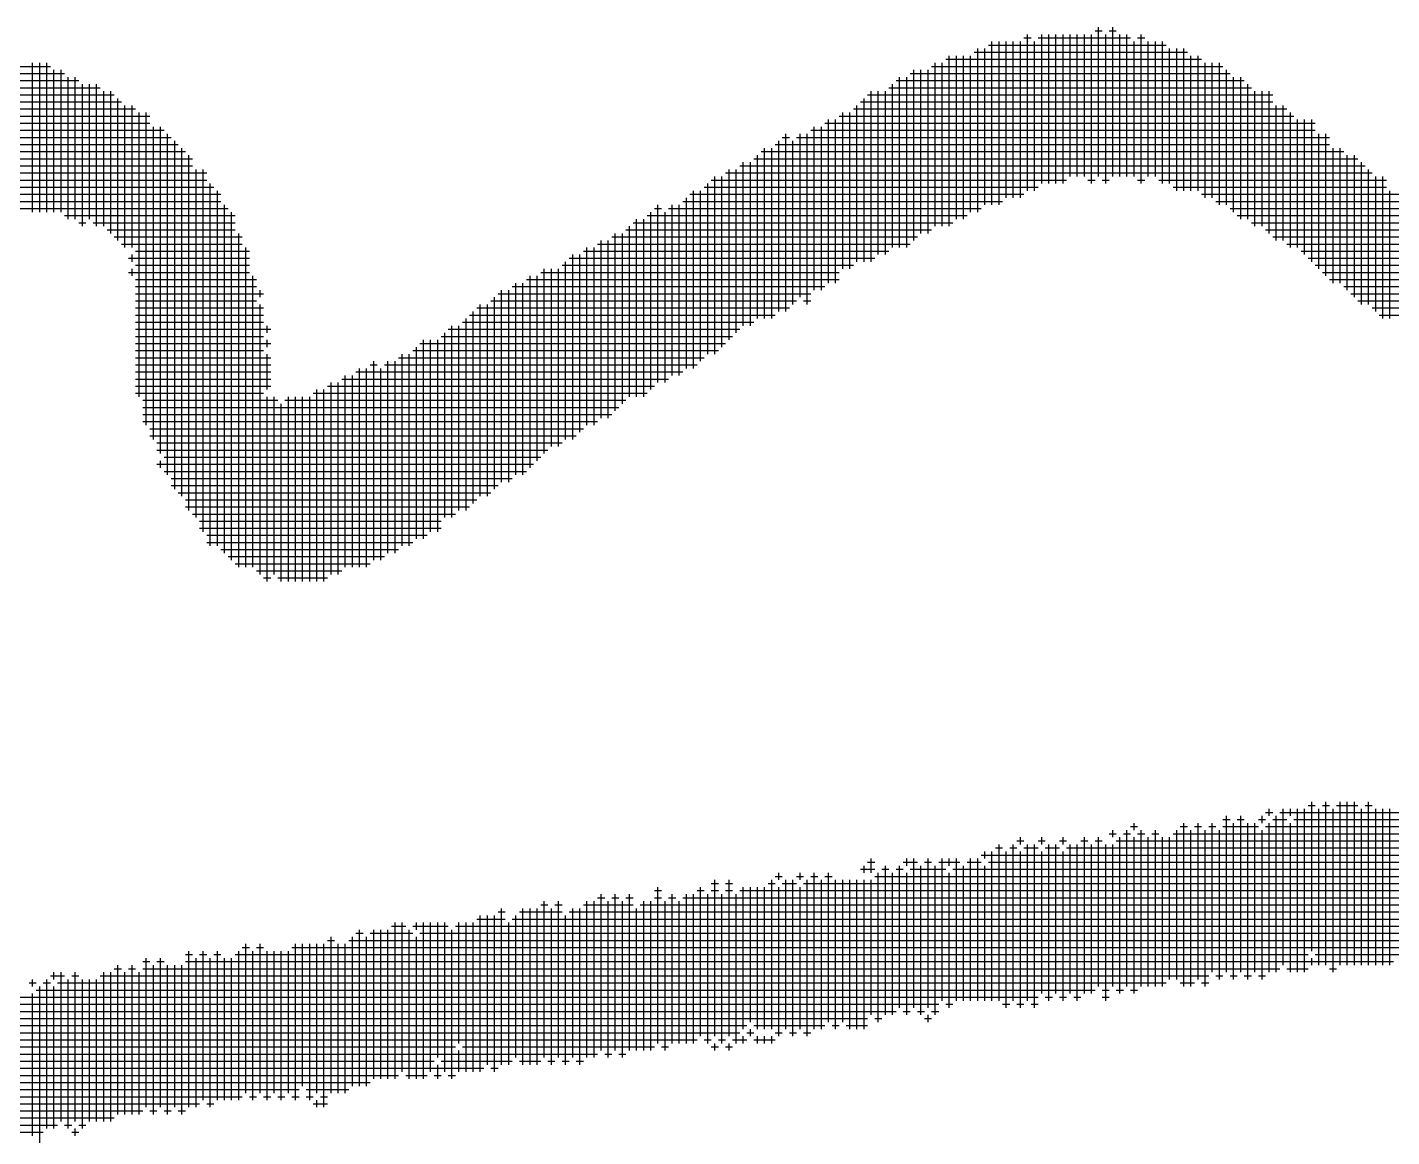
# Model space of a CAD drawing. Header units: feet. Extents: x 0 to 1079770, y 0 to 240000.
# Drawn here: x 956946 to 957672, y 13675 to 14266 of the extents above; entities that cross this region are included whole.
import ezdxf

# ---------------------------------------------------------------- set-up
doc = ezdxf.new("R2010")
doc.units = ezdxf.units.FT
doc.header["$LTSCALE"] = 2200
doc.header["$MEASUREMENT"] = 0
doc.layers.add('CX-MISC', color=2, linetype='CONTINUOUS')

msp = doc.modelspace()

# ---------------------------------------------------------------- linework, layer by layer
at = {"layer": 'CX-MISC'}
for p, q in [((957478.41, 14178.7, 9817.04), (957478.41, 14261.86, 9817.04)), ((957485.97, 14182.48, 9817.04), (957485.97, 14261.86, 9817.04)), ((957489.75, 14182.48, 9817.04), (957489.75, 14261.86, 9817.04)), ((957493.53, 14182.48, 9817.04), (957493.53, 14261.86, 9817.04)), ((957497.31, 14182.48, 9817.04), (957497.31, 14261.86, 9817.04)), ((957501.09, 14186.26, 9817.04), (957501.09, 14261.86, 9817.04)), ((957504.87, 14186.26, 9817.04), (957504.87, 14261.86, 9817.04)), ((957508.65, 14186.26, 9817.04), (957508.65, 14261.86, 9817.04)), ((957512.43, 14182.48, 9817.04), (957512.43, 14261.86, 9817.04)), ((957514.32, 14263.75, 9817.04), (957518.1, 14263.75, 9817.04)), ((957516.21, 14186.26, 9817.04), (957516.21, 14265.64, 9817.04)), ((957519.99, 14182.48, 9817.04), (957519.99, 14261.86, 9817.04)), ((957521.88, 14263.75, 9817.04), (957525.66, 14263.75, 9817.04)), ((957523.77, 14186.26, 9817.04), (957523.77, 14265.64, 9817.04)), ((957527.55, 14186.26, 9817.04), (957527.55, 14261.86, 9817.04)), ((957531.33, 14186.26, 9817.04), (957531.33, 14261.86, 9817.04)), ((957538.89, 14182.48, 9817.04), (957538.89, 14261.86, 9817.04)), ((957451.95, 14167.36, 9817.04), (957451.95, 14254.3, 9817.04)), ((957455.73, 14171.14, 9817.04), (957455.73, 14254.3, 9817.04)), ((957457.62, 14256.19, 9817.04), (957552.12, 14256.19, 9817.04)), ((957459.51, 14171.14, 9817.04), (957459.51, 14258.08, 9817.04)), ((957463.29, 14171.14, 9817.04), (957463.29, 14258.08, 9817.04)), ((957467.07, 14174.92, 9817.04), (957467.07, 14258.08, 9817.04)), ((957470.85, 14174.92, 9817.04), (957470.85, 14258.08, 9817.04)), ((957474.63, 14174.92, 9817.04), (957474.63, 14258.08, 9817.04)), ((957476.52, 14259.97, 9817.04), (957480.3, 14259.97, 9817.04)), ((957482.19, 14178.7, 9817.04), (957482.19, 14258.08, 9817.04)), ((957484.08, 14259.97, 9817.04), (957533.22, 14259.97, 9817.04)), ((957535.11, 14186.26, 9817.04), (957535.11, 14258.08, 9817.04)), ((957537, 14259.97, 9817.04), (957540.78, 14259.97, 9817.04)), ((957542.67, 14186.26, 9817.04), (957542.67, 14258.08, 9817.04)), ((957546.45, 14186.26, 9817.04), (957546.45, 14258.08, 9817.04)), ((957550.23, 14182.48, 9817.04), (957550.23, 14258.08, 9817.04)), ((957554.01, 14182.48, 9817.04), (957554.01, 14254.3, 9817.04)), ((957557.79, 14178.7, 9817.04), (957557.79, 14254.3, 9817.04)), ((957561.57, 14178.7, 9817.04), (957561.57, 14254.3, 9817.04)), ((956949.21, 14167.36, 9817.04), (956949.21, 14246.74, 9817.04)), ((956952.99, 14167.36, 9817.04), (956952.99, 14246.74, 9817.04)), ((956956.77, 14167.36, 9817.04), (956956.77, 14246.74, 9817.04)), ((957429.27, 14159.8, 9817.04), (957429.27, 14246.74, 9817.04)), ((957433.05, 14159.8, 9817.04), (957433.05, 14246.74, 9817.04)), ((957434.94, 14248.63, 9817.04), (957571.02, 14248.63, 9817.04)), ((957436.83, 14159.8, 9817.04), (957436.83, 14250.52, 9817.04)), ((957440.61, 14163.58, 9817.04), (957440.61, 14250.52, 9817.04)), ((957444.39, 14163.58, 9817.04), (957444.39, 14250.52, 9817.04)), ((957448.17, 14167.36, 9817.04), (957448.17, 14250.52, 9817.04)), ((957450.06, 14252.41, 9817.04), (957563.46, 14252.41, 9817.04)), ((957565.35, 14178.7, 9817.04), (957565.35, 14250.52, 9817.04)), ((957569.13, 14178.7, 9817.04), (957569.13, 14250.52, 9817.04)), ((957572.91, 14174.92, 9817.04), (957572.91, 14246.74, 9817.04)), ((957576.69, 14174.92, 9817.04), (957576.69, 14246.74, 9817.04)), ((957580.47, 14171.14, 9817.04), (957580.47, 14246.74, 9817.04)), ((956871.72, 14241.07, 9817.04), (956966.22, 14241.07, 9817.04)), ((956883.06, 14244.85, 9817.04), (956958.66, 14244.85, 9817.04)), ((956960.55, 14167.36, 9817.04), (956960.55, 14242.96, 9817.04)), ((956964.33, 14167.36, 9817.04), (956964.33, 14242.96, 9817.04)), ((957416.04, 14241.07, 9817.04), (957586.14, 14241.07, 9817.04)), ((957417.93, 14152.24, 9817.04), (957417.93, 14242.96, 9817.04)), ((957421.71, 14156.02, 9817.04), (957421.71, 14242.96, 9817.04)), ((957425.49, 14156.02, 9817.04), (957425.49, 14242.96, 9817.04)), ((957427.38, 14244.85, 9817.04), (957582.36, 14244.85, 9817.04)), ((957584.25, 14171.14, 9817.04), (957584.25, 14242.96, 9817.04)), ((956856.6, 14233.51, 9817.04), (956985.12, 14233.51, 9817.04)), ((956864.16, 14237.29, 9817.04), (956973.78, 14237.29, 9817.04)), ((956968.11, 14163.58, 9817.04), (956968.11, 14239.18, 9817.04)), ((956971.89, 14163.58, 9817.04), (956971.89, 14239.18, 9817.04)), ((956975.67, 14159.8, 9817.04), (956975.67, 14235.4, 9817.04)), ((956979.45, 14163.58, 9817.04), (956979.45, 14235.4, 9817.04)), ((956983.23, 14159.8, 9817.04), (956983.23, 14235.4, 9817.04)), ((957404.7, 14233.51, 9817.04), (957597.48, 14233.51, 9817.04)), ((957406.59, 14148.46, 9817.04), (957406.59, 14235.4, 9817.04)), ((957408.48, 14237.29, 9817.04), (957593.7, 14237.29, 9817.04)), ((957410.37, 14148.46, 9817.04), (957410.37, 14239.18, 9817.04)), ((957414.15, 14148.46, 9817.04), (957414.15, 14239.18, 9817.04)), ((957588.03, 14167.36, 9817.04), (957588.03, 14239.18, 9817.04)), ((957591.81, 14163.58, 9817.04), (957591.81, 14239.18, 9817.04)), ((957595.59, 14163.58, 9817.04), (957595.59, 14235.4, 9817.04)), ((956833.92, 14225.95, 9817.04), (956996.46, 14225.95, 9817.04)), ((956849.04, 14229.73, 9817.04), (956992.68, 14229.73, 9817.04)), ((956987.01, 14159.8, 9817.04), (956987.01, 14231.62, 9817.04)), ((956990.79, 14156.02, 9817.04), (956990.79, 14231.62, 9817.04)), ((956994.57, 14152.24, 9817.04), (956994.57, 14227.84, 9817.04)), ((957389.58, 14225.95, 9817.04), (957608.82, 14225.95, 9817.04)), ((957391.47, 14140.9, 9817.04), (957391.47, 14227.84, 9817.04)), ((957393.36, 14229.73, 9817.04), (957608.82, 14229.73, 9817.04)), ((957395.25, 14140.9, 9817.04), (957395.25, 14231.62, 9817.04)), ((957399.03, 14144.68, 9817.04), (957399.03, 14231.62, 9817.04)), ((957402.81, 14144.68, 9817.04), (957402.81, 14231.62, 9817.04)), ((957599.37, 14159.8, 9817.04), (957599.37, 14231.62, 9817.04)), ((957603.15, 14159.8, 9817.04), (957603.15, 14231.62, 9817.04)), ((957606.93, 14156.02, 9817.04), (957606.93, 14231.62, 9817.04)), ((956822.58, 14218.39, 9817.04), (957011.58, 14218.39, 9817.04)), ((956833.92, 14222.17, 9817.04), (957004.02, 14222.17, 9817.04)), ((956998.35, 14148.46, 9817.04), (956998.35, 14224.06, 9817.04)), ((957002.13, 14148.46, 9817.04), (957002.13, 14224.06, 9817.04)), ((957005.91, 14069.08, 9817.04), (957005.91, 14220.28, 9817.04)), ((957009.69, 14053.96, 9817.04), (957009.69, 14220.28, 9817.04)), ((957378.24, 14218.39, 9817.04), (957620.16, 14218.39, 9817.04)), ((957380.13, 14137.12, 9817.04), (957380.13, 14220.28, 9817.04)), ((957383.91, 14137.12, 9817.04), (957383.91, 14220.28, 9817.04)), ((957385.8, 14222.17, 9817.04), (957616.38, 14222.17, 9817.04)), ((957387.69, 14140.9, 9817.04), (957387.69, 14224.06, 9817.04)), ((957610.71, 14152.24, 9817.04), (957610.71, 14224.06, 9817.04)), ((957614.49, 14152.24, 9817.04), (957614.49, 14224.06, 9817.04)), ((957618.27, 14148.46, 9817.04), (957618.27, 14220.28, 9817.04)), ((956815.02, 14210.83, 9817.04), (957019.14, 14210.83, 9817.04)), ((956822.58, 14214.61, 9817.04), (957011.58, 14214.61, 9817.04)), ((957013.47, 14046.4, 9817.04), (957013.47, 14212.72, 9817.04)), ((957017.25, 14038.84, 9817.04), (957017.25, 14212.72, 9817.04)), ((957363.12, 14210.83, 9817.04), (957631.5, 14210.83, 9817.04)), ((957365.01, 14125.78, 9817.04), (957365.01, 14212.72, 9817.04)), ((957368.79, 14125.78, 9817.04), (957368.79, 14212.72, 9817.04)), ((957370.68, 14214.61, 9817.04), (957631.5, 14214.61, 9817.04)), ((957372.57, 14129.56, 9817.04), (957372.57, 14216.5, 9817.04)), ((957376.35, 14129.56, 9817.04), (957376.35, 14216.5, 9817.04)), ((957622.05, 14148.46, 9817.04), (957622.05, 14216.5, 9817.04)), ((957625.83, 14144.68, 9817.04), (957625.83, 14216.5, 9817.04)), ((957629.61, 14140.9, 9817.04), (957629.61, 14216.5, 9817.04)), ((956807.46, 14203.27, 9817.04), (957026.7, 14203.27, 9817.04)), ((956811.24, 14207.05, 9817.04), (957022.92, 14207.05, 9817.04)), ((957021.03, 14027.5, 9817.04), (957021.03, 14208.94, 9817.04)), ((957024.81, 14019.94, 9817.04), (957024.81, 14205.16, 9817.04)), ((957344.22, 14203.27, 9817.04), (957639.06, 14203.27, 9817.04)), ((957346.11, 14114.44, 9817.04), (957346.11, 14205.16, 9817.04)), ((957348, 14207.05, 9817.04), (957351.78, 14207.05, 9817.04)), ((957349.89, 14114.44, 9817.04), (957349.89, 14208.94, 9817.04)), ((957353.67, 14118.22, 9817.04), (957353.67, 14205.16, 9817.04)), ((957355.56, 14207.05, 9817.04), (957639.06, 14207.05, 9817.04)), ((957357.45, 14122, 9817.04), (957357.45, 14208.94, 9817.04)), ((957361.23, 14118.22, 9817.04), (957361.23, 14208.94, 9817.04)), ((957633.39, 14137.12, 9817.04), (957633.39, 14208.94, 9817.04)), ((957637.17, 14133.34, 9817.04), (957637.17, 14208.94, 9817.04)), ((956803.68, 14199.49, 9817.04), (957030.48, 14199.49, 9817.04)), ((957028.59, 14016.16, 9817.04), (957028.59, 14201.38, 9817.04)), ((957032.37, 14008.6, 9817.04), (957032.37, 14197.6, 9817.04)), ((957334.77, 14110.66, 9817.04), (957334.77, 14197.6, 9817.04)), ((957336.66, 14199.49, 9817.04), (957646.62, 14199.49, 9817.04)), ((957338.55, 14110.66, 9817.04), (957338.55, 14201.38, 9817.04)), ((957342.33, 14110.66, 9817.04), (957342.33, 14201.38, 9817.04)), ((957640.95, 14129.56, 9817.04), (957640.95, 14201.38, 9817.04)), ((957644.73, 14129.56, 9817.04), (957644.73, 14201.38, 9817.04)), ((957648.51, 14125.78, 9817.04), (957648.51, 14197.6, 9817.04)), ((957652.29, 14122, 9817.04), (957652.29, 14197.6, 9817.04)), ((956796.12, 14195.71, 9817.04), (957034.26, 14195.71, 9817.04)), ((956796.12, 14191.93, 9817.04), (957034.26, 14191.93, 9817.04)), ((957036.15, 14004.82, 9817.04), (957036.15, 14190.04, 9817.04)), ((957039.93, 13997.26, 9817.04), (957039.93, 14190.04, 9817.04)), ((957319.65, 14099.32, 9817.04), (957319.65, 14190.04, 9817.04)), ((957323.43, 14103.1, 9817.04), (957323.43, 14190.04, 9817.04)), ((957325.32, 14191.93, 9817.04), (957657.96, 14191.93, 9817.04)), ((957327.21, 14106.88, 9817.04), (957327.21, 14193.82, 9817.04)), ((957330.99, 14106.88, 9817.04), (957330.99, 14193.82, 9817.04)), ((957332.88, 14195.71, 9817.04), (957654.18, 14195.71, 9817.04)), ((957656.07, 14118.22, 9817.04), (957656.07, 14193.82, 9817.04)), ((957659.85, 14118.22, 9817.04), (957659.85, 14190.04, 9817.04)), ((956781, 14184.37, 9817.04), (957041.82, 14184.37, 9817.04)), ((956788.56, 14188.15, 9817.04), (957041.82, 14188.15, 9817.04)), ((957043.71, 13989.7, 9817.04), (957043.71, 14182.48, 9817.04)), ((957308.31, 14091.76, 9817.04), (957308.31, 14182.48, 9817.04)), ((957310.2, 14184.37, 9817.04), (957499.2, 14184.37, 9817.04)), ((957312.09, 14091.76, 9817.04), (957312.09, 14186.26, 9817.04)), ((957315.87, 14095.54, 9817.04), (957315.87, 14186.26, 9817.04)), ((957317.76, 14188.15, 9817.04), (957661.74, 14188.15, 9817.04)), ((957510.54, 14184.37, 9817.04), (957514.32, 14184.37, 9817.04)), ((957518.1, 14184.37, 9817.04), (957521.88, 14184.37, 9817.04)), ((957537, 14184.37, 9817.04), (957540.78, 14184.37, 9817.04)), ((957548.34, 14184.37, 9817.04), (957669.3, 14184.37, 9817.04)), ((957663.63, 14114.44, 9817.04), (957663.63, 14186.26, 9817.04)), ((957667.41, 14110.66, 9817.04), (957667.41, 14186.26, 9817.04)), ((956773.44, 14176.81, 9817.04), (957049.38, 14176.81, 9817.04)), ((956777.22, 14180.59, 9817.04), (957045.6, 14180.59, 9817.04)), ((957047.49, 13989.7, 9817.04), (957047.49, 14178.7, 9817.04)), ((957296.97, 14084.2, 9817.04), (957296.97, 14174.92, 9817.04)), ((957298.86, 14176.81, 9817.04), (957476.52, 14176.81, 9817.04)), ((957300.75, 14084.2, 9817.04), (957300.75, 14178.7, 9817.04)), ((957304.53, 14087.98, 9817.04), (957304.53, 14178.7, 9817.04)), ((957306.42, 14180.59, 9817.04), (957484.08, 14180.59, 9817.04)), ((957555.9, 14180.59, 9817.04), (957669.3, 14180.59, 9817.04)), ((957571.02, 14176.81, 9817.04), (957676.86, 14176.81, 9817.04)), ((957671.19, 14110.66, 9817.04), (957671.19, 14178.7, 9817.04)), ((956765.88, 14173.03, 9817.04), (957049.38, 14173.03, 9817.04)), ((956765.88, 14169.25, 9817.04), (957053.16, 14169.25, 9817.04)), ((957051.27, 13985.92, 9817.04), (957051.27, 14171.14, 9817.04)), ((957055.05, 13982.14, 9817.04), (957055.05, 14167.36, 9817.04)), ((957278.07, 14072.86, 9817.04), (957278.07, 14167.36, 9817.04)), ((957279.96, 14169.25, 9817.04), (957283.74, 14169.25, 9817.04)), ((957281.85, 14076.64, 9817.04), (957281.85, 14171.14, 9817.04)), ((957285.63, 14076.64, 9817.04), (957285.63, 14167.36, 9817.04)), ((957287.52, 14169.25, 9817.04), (957453.84, 14169.25, 9817.04)), ((957289.41, 14080.42, 9817.04), (957289.41, 14171.14, 9817.04)), ((957293.19, 14080.42, 9817.04), (957293.19, 14171.14, 9817.04)), ((957295.08, 14173.03, 9817.04), (957465.18, 14173.03, 9817.04)), ((957578.58, 14173.03, 9817.04), (957680.64, 14173.03, 9817.04)), ((957586.14, 14169.25, 9817.04), (957684.42, 14169.25, 9817.04)), ((956966.22, 14165.47, 9817.04), (957056.94, 14165.47, 9817.04)), ((956973.78, 14161.69, 9817.04), (956977.56, 14161.69, 9817.04)), ((956981.34, 14161.69, 9817.04), (957056.94, 14161.69, 9817.04)), ((957266.73, 14069.08, 9817.04), (957266.73, 14159.8, 9817.04)), ((957268.62, 14161.69, 9817.04), (957438.72, 14161.69, 9817.04)), ((957270.51, 14069.08, 9817.04), (957270.51, 14163.58, 9817.04)), ((957274.29, 14069.08, 9817.04), (957274.29, 14163.58, 9817.04)), ((957276.18, 14165.47, 9817.04), (957446.28, 14165.47, 9817.04)), ((957589.92, 14165.47, 9817.04), (957691.98, 14165.47, 9817.04)), ((957597.48, 14161.69, 9817.04), (957699.54, 14161.69, 9817.04)), ((956988.9, 14157.91, 9817.04), (957056.94, 14157.91, 9817.04)), ((956992.68, 14154.13, 9817.04), (957060.72, 14154.13, 9817.04)), ((957058.83, 13978.36, 9817.04), (957058.83, 14156.02, 9817.04)), ((957257.28, 14154.13, 9817.04), (957419.82, 14154.13, 9817.04)), ((957259.17, 14061.52, 9817.04), (957259.17, 14156.02, 9817.04)), ((957262.95, 14065.3, 9817.04), (957262.95, 14156.02, 9817.04)), ((957264.84, 14157.91, 9817.04), (957427.38, 14157.91, 9817.04)), ((957605.04, 14157.91, 9817.04), (957703.32, 14157.91, 9817.04)), ((957608.82, 14154.13, 9817.04), (957707.1, 14154.13, 9817.04)), ((956996.46, 14150.35, 9817.04), (957060.72, 14150.35, 9817.04)), ((957004.02, 14146.57, 9817.04), (957064.5, 14146.57, 9817.04)), ((957062.61, 13978.36, 9817.04), (957062.61, 14148.46, 9817.04)), ((957242.16, 14146.57, 9817.04), (957404.7, 14146.57, 9817.04)), ((957244.05, 14053.96, 9817.04), (957244.05, 14148.46, 9817.04)), ((957247.83, 14053.96, 9817.04), (957247.83, 14148.46, 9817.04)), ((957249.72, 14150.35, 9817.04), (957416.04, 14150.35, 9817.04)), ((957251.61, 14057.74, 9817.04), (957251.61, 14152.24, 9817.04)), ((957255.39, 14057.74, 9817.04), (957255.39, 14152.24, 9817.04)), ((957616.38, 14150.35, 9817.04), (957718.44, 14150.35, 9817.04)), ((957623.94, 14146.57, 9817.04), (957722.22, 14146.57, 9817.04)), ((957000.24, 14142.79, 9817.04), (957064.5, 14142.79, 9817.04)), ((957002.13, 14140.9, 9817.04), (957002.13, 14144.68, 9817.04)), ((957004.02, 14139.01, 9817.04), (957064.5, 14139.01, 9817.04)), ((957230.82, 14139.01, 9817.04), (957385.8, 14139.01, 9817.04)), ((957232.71, 14046.4, 9817.04), (957232.71, 14140.9, 9817.04)), ((957234.6, 14142.79, 9817.04), (957397.14, 14142.79, 9817.04)), ((957236.49, 14046.4, 9817.04), (957236.49, 14144.68, 9817.04)), ((957240.27, 14050.18, 9817.04), (957240.27, 14144.68, 9817.04)), ((957627.72, 14142.79, 9817.04), (957737.34, 14142.79, 9817.04)), ((957631.5, 14139.01, 9817.04), (957741.12, 14139.01, 9817.04)), ((957000.24, 14135.23, 9817.04), (957064.5, 14135.23, 9817.04)), ((957002.13, 14133.34, 9817.04), (957002.13, 14137.12, 9817.04)), ((957004.02, 14131.45, 9817.04), (957068.28, 14131.45, 9817.04)), ((957066.39, 13978.36, 9817.04), (957066.39, 14133.34, 9817.04)), ((957211.92, 14131.45, 9817.04), (957378.24, 14131.45, 9817.04)), ((957213.81, 14031.28, 9817.04), (957213.81, 14133.34, 9817.04)), ((957217.59, 14035.06, 9817.04), (957217.59, 14133.34, 9817.04)), ((957219.48, 14135.23, 9817.04), (957378.24, 14135.23, 9817.04)), ((957221.37, 14038.84, 9817.04), (957221.37, 14137.12, 9817.04)), ((957225.15, 14042.62, 9817.04), (957225.15, 14137.12, 9817.04)), ((957228.93, 14042.62, 9817.04), (957228.93, 14137.12, 9817.04)), ((957635.28, 14135.23, 9817.04), (957752.46, 14135.23, 9817.04)), ((957639.06, 14131.45, 9817.04), (957767.58, 14131.45, 9817.04)), ((957004.02, 14127.67, 9817.04), (957068.28, 14127.67, 9817.04)), ((957004.02, 14123.89, 9817.04), (957072.06, 14123.89, 9817.04)), ((957070.17, 14122, 9817.04), (957070.17, 14125.78, 9817.04)), ((957196.8, 14123.89, 9817.04), (957363.12, 14123.89, 9817.04)), ((957198.69, 14023.72, 9817.04), (957198.69, 14125.78, 9817.04)), ((957202.47, 14023.72, 9817.04), (957202.47, 14125.78, 9817.04)), ((957204.36, 14127.67, 9817.04), (957370.68, 14127.67, 9817.04)), ((957206.25, 14027.5, 9817.04), (957206.25, 14129.56, 9817.04)), ((957210.03, 14027.5, 9817.04), (957210.03, 14129.56, 9817.04)), ((957646.62, 14127.67, 9817.04), (957775.14, 14127.67, 9817.04)), ((957650.4, 14123.89, 9817.04), (957790.26, 14123.89, 9817.04)), ((957004.02, 14120.11, 9817.04), (957068.28, 14120.11, 9817.04)), ((957004.02, 14116.33, 9817.04), (957072.06, 14116.33, 9817.04)), ((957070.17, 13974.58, 9817.04), (957070.17, 14118.22, 9817.04)), ((957185.46, 14116.33, 9817.04), (957351.78, 14116.33, 9817.04)), ((957187.35, 14016.16, 9817.04), (957187.35, 14118.22, 9817.04)), ((957191.13, 14016.16, 9817.04), (957191.13, 14118.22, 9817.04)), ((957193.02, 14120.11, 9817.04), (957355.56, 14120.11, 9817.04)), ((957194.91, 14019.94, 9817.04), (957194.91, 14122, 9817.04)), ((957359.34, 14120.11, 9817.04), (957363.12, 14120.11, 9817.04)), ((957654.18, 14120.11, 9817.04), (957809.16, 14120.11, 9817.04)), ((957661.74, 14116.33, 9817.04), (958406.4, 14116.33, 9817.04)), ((957004.02, 14112.55, 9817.04), (957072.06, 14112.55, 9817.04)), ((957179.79, 14008.6, 9817.04), (957179.79, 14110.66, 9817.04)), ((957181.68, 14112.55, 9817.04), (957344.22, 14112.55, 9817.04)), ((957183.57, 14012.38, 9817.04), (957183.57, 14114.44, 9817.04)), ((957665.52, 14112.55, 9817.04), (958387.5, 14112.55, 9817.04)), ((957004.02, 14108.77, 9817.04), (957072.06, 14108.77, 9817.04)), ((957004.02, 14104.99, 9817.04), (957075.84, 14104.99, 9817.04)), ((957073.95, 14103.1, 9817.04), (957073.95, 14106.88, 9817.04)), ((957168.45, 14004.82, 9817.04), (957168.45, 14103.1, 9817.04)), ((957170.34, 14104.99, 9817.04), (957325.32, 14104.99, 9817.04)), ((957172.23, 14004.82, 9817.04), (957172.23, 14106.88, 9817.04)), ((957176.01, 14008.6, 9817.04), (957176.01, 14106.88, 9817.04)), ((957177.9, 14108.77, 9817.04), (957332.88, 14108.77, 9817.04)), ((957004.02, 14101.21, 9817.04), (957072.06, 14101.21, 9817.04)), ((957004.02, 14097.43, 9817.04), (957075.84, 14097.43, 9817.04)), ((957073.95, 14095.54, 9817.04), (957073.95, 14099.32, 9817.04)), ((957153.33, 13993.48, 9817.04), (957153.33, 14095.54, 9817.04)), ((957155.22, 14097.43, 9817.04), (957317.76, 14097.43, 9817.04)), ((957157.11, 13993.48, 9817.04), (957157.11, 14099.32, 9817.04)), ((957160.89, 13997.26, 9817.04), (957160.89, 14099.32, 9817.04)), ((957164.67, 13997.26, 9817.04), (957164.67, 14099.32, 9817.04)), ((957166.56, 14101.21, 9817.04), (957321.54, 14101.21, 9817.04)), ((957004.02, 14093.65, 9817.04), (957072.06, 14093.65, 9817.04)), ((957004.02, 14089.87, 9817.04), (957075.84, 14089.87, 9817.04)), ((957073.95, 14072.86, 9817.04), (957073.95, 14091.76, 9817.04)), ((957130.65, 13982.14, 9817.04), (957130.65, 14087.98, 9817.04)), ((957138.21, 13985.92, 9817.04), (957138.21, 14087.98, 9817.04)), ((957141.99, 13985.92, 9817.04), (957141.99, 14087.98, 9817.04)), ((957143.88, 14089.87, 9817.04), (957306.42, 14089.87, 9817.04)), ((957145.77, 13989.7, 9817.04), (957145.77, 14091.76, 9817.04)), ((957149.55, 13989.7, 9817.04), (957149.55, 14091.76, 9817.04)), ((957151.44, 14093.65, 9817.04), (957313.98, 14093.65, 9817.04)), ((957004.02, 14086.09, 9817.04), (957075.84, 14086.09, 9817.04)), ((957004.02, 14082.31, 9817.04), (957075.84, 14082.31, 9817.04)), ((957115.53, 13978.36, 9817.04), (957115.53, 14080.42, 9817.04)), ((957119.31, 13978.36, 9817.04), (957119.31, 14080.42, 9817.04)), ((957121.2, 14082.31, 9817.04), (957295.08, 14082.31, 9817.04)), ((957123.09, 13978.36, 9817.04), (957123.09, 14084.2, 9817.04)), ((957126.87, 13978.36, 9817.04), (957126.87, 14084.2, 9817.04)), ((957128.76, 14086.09, 9817.04), (957132.54, 14086.09, 9817.04)), ((957134.43, 13982.14, 9817.04), (957134.43, 14084.2, 9817.04)), ((957136.32, 14086.09, 9817.04), (957302.64, 14086.09, 9817.04)), ((957004.02, 14078.53, 9817.04), (957075.84, 14078.53, 9817.04)), ((957004.02, 14074.75, 9817.04), (957075.84, 14074.75, 9817.04)), ((957100.41, 13970.8, 9817.04), (957100.41, 14072.86, 9817.04)), ((957104.19, 13970.8, 9817.04), (957104.19, 14072.86, 9817.04)), ((957106.08, 14074.75, 9817.04), (957279.96, 14074.75, 9817.04)), ((957107.97, 13974.58, 9817.04), (957107.97, 14076.64, 9817.04)), ((957111.75, 13974.58, 9817.04), (957111.75, 14076.64, 9817.04)), ((957113.64, 14078.53, 9817.04), (957287.52, 14078.53, 9817.04)), ((957004.02, 14070.97, 9817.04), (957072.06, 14070.97, 9817.04)), ((957007.8, 14067.19, 9817.04), (957079.62, 14067.19, 9817.04)), ((957073.95, 13970.8, 9817.04), (957073.95, 14069.08, 9817.04)), ((957077.73, 13974.58, 9817.04), (957077.73, 14069.08, 9817.04)), ((957081.51, 13970.8, 9817.04), (957081.51, 14065.3, 9817.04)), ((957083.4, 14067.19, 9817.04), (957264.84, 14067.19, 9817.04)), ((957085.29, 13970.8, 9817.04), (957085.29, 14069.08, 9817.04)), ((957089.07, 13970.8, 9817.04), (957089.07, 14069.08, 9817.04)), ((957092.85, 13970.8, 9817.04), (957092.85, 14069.08, 9817.04)), ((957096.63, 13970.8, 9817.04), (957096.63, 14069.08, 9817.04)), ((957098.52, 14070.97, 9817.04), (957276.18, 14070.97, 9817.04)), ((957007.8, 14063.41, 9817.04), (957261.06, 14063.41, 9817.04)), ((957007.8, 14059.63, 9817.04), (957257.28, 14059.63, 9817.04)), ((957007.8, 14055.85, 9817.04), (957249.72, 14055.85, 9817.04)), ((957011.58, 14052.07, 9817.04), (957242.16, 14052.07, 9817.04)), ((957011.58, 14048.29, 9817.04), (957238.38, 14048.29, 9817.04)), ((957015.36, 14044.51, 9817.04), (957230.82, 14044.51, 9817.04)), ((957015.36, 14040.73, 9817.04), (957223.26, 14040.73, 9817.04)), ((957019.14, 14036.95, 9817.04), (957219.48, 14036.95, 9817.04)), ((957015.36, 14033.17, 9817.04), (957215.7, 14033.17, 9817.04)), ((957017.25, 14031.28, 9817.04), (957017.25, 14035.06, 9817.04)), ((957019.14, 14029.39, 9817.04), (957211.92, 14029.39, 9817.04)), ((957022.92, 14025.61, 9817.04), (957204.36, 14025.61, 9817.04)), ((957022.92, 14021.83, 9817.04), (957196.8, 14021.83, 9817.04)), ((957026.7, 14018.05, 9817.04), (957193.02, 14018.05, 9817.04)), ((957030.48, 14014.27, 9817.04), (957185.46, 14014.27, 9817.04)), ((957030.48, 14010.49, 9817.04), (957181.68, 14010.49, 9817.04)), ((957034.26, 14006.71, 9817.04), (957174.12, 14006.71, 9817.04)), ((957038.04, 14002.93, 9817.04), (957166.56, 14002.93, 9817.04)), ((957038.04, 13999.15, 9817.04), (957166.56, 13999.15, 9817.04)), ((957041.82, 13995.37, 9817.04), (957159, 13995.37, 9817.04)), ((957041.82, 13991.59, 9817.04), (957151.44, 13991.59, 9817.04)), ((957049.38, 13987.81, 9817.04), (957143.88, 13987.81, 9817.04)), ((957053.16, 13984.03, 9817.04), (957136.32, 13984.03, 9817.04)), ((957056.94, 13980.25, 9817.04), (957128.76, 13980.25, 9817.04)), ((957068.28, 13976.47, 9817.04), (957113.64, 13976.47, 9817.04)), ((957072.06, 13972.69, 9817.04), (957075.84, 13972.69, 9817.04)), ((957079.62, 13972.69, 9817.04), (957106.08, 13972.69, 9817.04)), ((957605.04, 13847.95, 9817.04), (957608.82, 13847.95, 9817.04)), ((957606.93, 13846.06, 9817.04), (957606.93, 13849.84, 9817.04)), ((957612.6, 13847.95, 9817.04), (958421.52, 13847.95, 9817.04)), ((957614.49, 13766.68, 9817.04), (957614.49, 13849.84, 9817.04)), ((957618.27, 13846.06, 9817.04), (957618.27, 13849.84, 9817.04)), ((957622.05, 13762.9, 9817.04), (957622.05, 13849.84, 9817.04)), ((957625.83, 13762.9, 9817.04), (957625.83, 13849.84, 9817.04)), ((957627.72, 13851.73, 9817.04), (957631.5, 13851.73, 9817.04)), ((957629.61, 13774.24, 9817.04), (957629.61, 13853.62, 9817.04)), ((957633.39, 13766.68, 9817.04), (957633.39, 13849.84, 9817.04)), ((957635.28, 13851.73, 9817.04), (957639.06, 13851.73, 9817.04)), ((957637.17, 13766.68, 9817.04), (957637.17, 13853.62, 9817.04)), ((957640.95, 13762.9, 9817.04), (957640.95, 13849.84, 9817.04)), ((957642.84, 13851.73, 9817.04), (957654.18, 13851.73, 9817.04)), ((957644.73, 13766.68, 9817.04), (957644.73, 13853.62, 9817.04)), ((957648.51, 13766.68, 9817.04), (957648.51, 13853.62, 9817.04)), ((957652.29, 13766.68, 9817.04), (957652.29, 13853.62, 9817.04)), ((957656.07, 13766.68, 9817.04), (957656.07, 13849.84, 9817.04)), ((957657.96, 13851.73, 9817.04), (957661.74, 13851.73, 9817.04)), ((957659.85, 13766.68, 9817.04), (957659.85, 13853.62, 9817.04)), ((957663.63, 13766.68, 9817.04), (957663.63, 13849.84, 9817.04)), ((957667.41, 13766.68, 9817.04), (957667.41, 13849.84, 9817.04)), ((957671.19, 13766.68, 9817.04), (957671.19, 13849.84, 9817.04)), ((957533.22, 13840.39, 9817.04), (957537, 13840.39, 9817.04)), ((957535.11, 13838.5, 9817.04), (957535.11, 13842.28, 9817.04)), ((957559.68, 13840.39, 9817.04), (957563.46, 13840.39, 9817.04)), ((957561.57, 13755.34, 9817.04), (957561.57, 13842.28, 9817.04)), ((957567.24, 13840.39, 9817.04), (957571.02, 13840.39, 9817.04)), ((957569.13, 13759.12, 9817.04), (957569.13, 13842.28, 9817.04)), ((957574.8, 13840.39, 9817.04), (957578.58, 13840.39, 9817.04)), ((957576.69, 13762.9, 9817.04), (957576.69, 13842.28, 9817.04)), ((957582.36, 13844.17, 9817.04), (957586.14, 13844.17, 9817.04)), ((957582.36, 13840.39, 9817.04), (957601.26, 13840.39, 9817.04)), ((957584.25, 13762.9, 9817.04), (957584.25, 13846.06, 9817.04)), ((957588.03, 13759.12, 9817.04), (957588.03, 13842.28, 9817.04)), ((957589.92, 13844.17, 9817.04), (957593.7, 13844.17, 9817.04)), ((957591.81, 13762.9, 9817.04), (957591.81, 13846.06, 9817.04)), ((957595.59, 13759.12, 9817.04), (957595.59, 13842.28, 9817.04)), ((957599.37, 13762.9, 9817.04), (957599.37, 13842.28, 9817.04)), ((957601.26, 13844.17, 9817.04), (957605.04, 13844.17, 9817.04)), ((957603.15, 13842.28, 9817.04), (957603.15, 13846.06, 9817.04)), ((957605.04, 13840.39, 9817.04), (958270.32, 13840.39, 9817.04)), ((957606.93, 13762.9, 9817.04), (957606.93, 13842.28, 9817.04)), ((957608.82, 13844.17, 9817.04), (957616.38, 13844.17, 9817.04)), ((957610.71, 13762.9, 9817.04), (957610.71, 13846.06, 9817.04)), ((957618.27, 13762.9, 9817.04), (957618.27, 13842.28, 9817.04)), ((957620.16, 13844.17, 9817.04), (958368.6, 13844.17, 9817.04)), ((957474.63, 13830.94, 9817.04), (957474.63, 13834.72, 9817.04)), ((957485.97, 13830.94, 9817.04), (957485.97, 13834.72, 9817.04)), ((957497.31, 13830.94, 9817.04), (957497.31, 13834.72, 9817.04)), ((957508.65, 13751.56, 9817.04), (957508.65, 13834.72, 9817.04)), ((957516.21, 13755.34, 9817.04), (957516.21, 13834.72, 9817.04)), ((957521.88, 13836.61, 9817.04), (957525.66, 13836.61, 9817.04)), ((957523.77, 13834.72, 9817.04), (957523.77, 13838.5, 9817.04)), ((957527.55, 13751.56, 9817.04), (957527.55, 13834.72, 9817.04)), ((957529.44, 13836.61, 9817.04), (957533.22, 13836.61, 9817.04)), ((957531.33, 13755.34, 9817.04), (957531.33, 13838.5, 9817.04)), ((957535.11, 13751.56, 9817.04), (957535.11, 13834.72, 9817.04)), ((957537, 13836.61, 9817.04), (957540.78, 13836.61, 9817.04)), ((957538.89, 13755.34, 9817.04), (957538.89, 13838.5, 9817.04)), ((957542.67, 13755.34, 9817.04), (957542.67, 13834.72, 9817.04)), ((957544.56, 13836.61, 9817.04), (957548.34, 13836.61, 9817.04)), ((957546.45, 13755.34, 9817.04), (957546.45, 13838.5, 9817.04)), ((957550.23, 13755.34, 9817.04), (957550.23, 13834.72, 9817.04)), ((957554.01, 13759.12, 9817.04), (957554.01, 13834.72, 9817.04)), ((957555.9, 13836.61, 9817.04), (958266.54, 13836.61, 9817.04)), ((957557.79, 13759.12, 9817.04), (957557.79, 13838.5, 9817.04)), ((957565.35, 13755.34, 9817.04), (957565.35, 13838.5, 9817.04)), ((957572.91, 13755.34, 9817.04), (957572.91, 13838.5, 9817.04)), ((957580.47, 13759.12, 9817.04), (957580.47, 13838.5, 9817.04)), ((957603.15, 13759.12, 9817.04), (957603.15, 13838.5, 9817.04)), ((957455.73, 13823.38, 9817.04), (957455.73, 13827.16, 9817.04)), ((957459.51, 13747.78, 9817.04), (957459.51, 13827.16, 9817.04)), ((957461.4, 13829.05, 9817.04), (957465.18, 13829.05, 9817.04)), ((957463.29, 13747.78, 9817.04), (957463.29, 13830.94, 9817.04)), ((957467.07, 13744, 9817.04), (957467.07, 13827.16, 9817.04)), ((957468.96, 13829.05, 9817.04), (957472.74, 13829.05, 9817.04)), ((957470.85, 13747.78, 9817.04), (957470.85, 13830.94, 9817.04)), ((957472.74, 13832.83, 9817.04), (957476.52, 13832.83, 9817.04)), ((957474.63, 13744, 9817.04), (957474.63, 13827.16, 9817.04)), ((957476.52, 13829.05, 9817.04), (957484.08, 13829.05, 9817.04)), ((957478.41, 13747.78, 9817.04), (957478.41, 13830.94, 9817.04)), ((957482.19, 13744, 9817.04), (957482.19, 13830.94, 9817.04)), ((957484.08, 13832.83, 9817.04), (957487.86, 13832.83, 9817.04)), ((957485.97, 13751.56, 9817.04), (957485.97, 13827.16, 9817.04)), ((957487.86, 13829.05, 9817.04), (957495.42, 13829.05, 9817.04)), ((957489.75, 13747.78, 9817.04), (957489.75, 13830.94, 9817.04)), ((957493.53, 13751.56, 9817.04), (957493.53, 13830.94, 9817.04)), ((957495.42, 13832.83, 9817.04), (957499.2, 13832.83, 9817.04)), ((957497.31, 13747.78, 9817.04), (957497.31, 13827.16, 9817.04)), ((957499.2, 13829.05, 9817.04), (958141.8, 13829.05, 9817.04)), ((957501.09, 13751.56, 9817.04), (957501.09, 13830.94, 9817.04)), ((957504.87, 13747.78, 9817.04), (957504.87, 13830.94, 9817.04)), ((957506.76, 13832.83, 9817.04), (957510.54, 13832.83, 9817.04)), ((957512.43, 13751.56, 9817.04), (957512.43, 13830.94, 9817.04)), ((957514.32, 13832.83, 9817.04), (957518.1, 13832.83, 9817.04)), ((957519.99, 13747.78, 9817.04), (957519.99, 13830.94, 9817.04)), ((957523.77, 13755.34, 9817.04), (957523.77, 13830.94, 9817.04)), ((957525.66, 13832.83, 9817.04), (958179.6, 13832.83, 9817.04)), ((957391.47, 13815.82, 9817.04), (957391.47, 13819.6, 9817.04)), ((957393.36, 13821.49, 9817.04), (957397.14, 13821.49, 9817.04)), ((957395.25, 13815.82, 9817.04), (957395.25, 13823.38, 9817.04)), ((957402.81, 13740.22, 9817.04), (957402.81, 13819.6, 9817.04)), ((957410.37, 13744, 9817.04), (957410.37, 13819.6, 9817.04)), ((957412.26, 13821.49, 9817.04), (957419.82, 13821.49, 9817.04)), ((957414.15, 13819.6, 9817.04), (957414.15, 13823.38, 9817.04)), ((957417.93, 13744, 9817.04), (957417.93, 13823.38, 9817.04)), ((957421.71, 13740.22, 9817.04), (957421.71, 13819.6, 9817.04)), ((957423.6, 13821.49, 9817.04), (957427.38, 13821.49, 9817.04)), ((957425.49, 13744, 9817.04), (957425.49, 13823.38, 9817.04)), ((957429.27, 13740.22, 9817.04), (957429.27, 13819.6, 9817.04)), ((957431.16, 13821.49, 9817.04), (957442.5, 13821.49, 9817.04)), ((957433.05, 13747.78, 9817.04), (957433.05, 13823.38, 9817.04)), ((957436.83, 13819.6, 9817.04), (957436.83, 13823.38, 9817.04)), ((957440.61, 13747.78, 9817.04), (957440.61, 13823.38, 9817.04)), ((957444.39, 13747.78, 9817.04), (957444.39, 13819.6, 9817.04)), ((957446.28, 13821.49, 9817.04), (957453.84, 13821.49, 9817.04)), ((957448.17, 13747.78, 9817.04), (957448.17, 13823.38, 9817.04)), ((957451.95, 13747.78, 9817.04), (957451.95, 13823.38, 9817.04)), ((957453.84, 13825.27, 9817.04), (958119.12, 13825.27, 9817.04)), ((957455.73, 13747.78, 9817.04), (957455.73, 13819.6, 9817.04)), ((957457.62, 13821.49, 9817.04), (958111.56, 13821.49, 9817.04)), ((957312.09, 13728.88, 9817.04), (957312.09, 13812.04, 9817.04)), ((957319.65, 13728.88, 9817.04), (957319.65, 13812.04, 9817.04)), ((957342.33, 13732.66, 9817.04), (957342.33, 13812.04, 9817.04)), ((957344.22, 13813.93, 9817.04), (957348, 13813.93, 9817.04)), ((957346.11, 13812.04, 9817.04), (957346.11, 13815.82, 9817.04)), ((957349.89, 13732.66, 9817.04), (957349.89, 13812.04, 9817.04)), ((957353.67, 13728.88, 9817.04), (957353.67, 13812.04, 9817.04)), ((957355.56, 13813.93, 9817.04), (957359.34, 13813.93, 9817.04)), ((957357.45, 13812.04, 9817.04), (957357.45, 13815.82, 9817.04)), ((957361.23, 13728.88, 9817.04), (957361.23, 13812.04, 9817.04)), ((957363.12, 13813.93, 9817.04), (957366.9, 13813.93, 9817.04)), ((957365.01, 13732.66, 9817.04), (957365.01, 13815.82, 9817.04)), ((957368.79, 13732.66, 9817.04), (957368.79, 13812.04, 9817.04)), ((957370.68, 13813.93, 9817.04), (957374.46, 13813.93, 9817.04)), ((957372.57, 13736.44, 9817.04), (957372.57, 13815.82, 9817.04)), ((957376.35, 13732.66, 9817.04), (957376.35, 13812.04, 9817.04)), ((957380.13, 13736.44, 9817.04), (957380.13, 13812.04, 9817.04)), ((957383.91, 13732.66, 9817.04), (957383.91, 13812.04, 9817.04)), ((957387.69, 13732.66, 9817.04), (957387.69, 13812.04, 9817.04)), ((957389.58, 13817.71, 9817.04), (957397.14, 13817.71, 9817.04)), ((957391.47, 13732.66, 9817.04), (957391.47, 13812.04, 9817.04)), ((957395.25, 13740.22, 9817.04), (957395.25, 13812.04, 9817.04)), ((957397.14, 13813.93, 9817.04), (958043.52, 13813.93, 9817.04)), ((957399.03, 13736.44, 9817.04), (957399.03, 13815.82, 9817.04)), ((957400.92, 13817.71, 9817.04), (957404.7, 13817.71, 9817.04)), ((957406.59, 13740.22, 9817.04), (957406.59, 13815.82, 9817.04)), ((957408.48, 13817.71, 9817.04), (957412.26, 13817.71, 9817.04)), ((957414.15, 13740.22, 9817.04), (957414.15, 13815.82, 9817.04)), ((957416.04, 13817.71, 9817.04), (957434.94, 13817.71, 9817.04)), ((957436.83, 13744, 9817.04), (957436.83, 13815.82, 9817.04)), ((957438.72, 13817.71, 9817.04), (958058.64, 13817.71, 9817.04)), ((957251.61, 13721.32, 9817.04), (957251.61, 13804.48, 9817.04)), ((957259.17, 13721.32, 9817.04), (957259.17, 13804.48, 9817.04)), ((957266.73, 13721.32, 9817.04), (957266.73, 13804.48, 9817.04)), ((957279.96, 13806.37, 9817.04), (957283.74, 13806.37, 9817.04)), ((957281.85, 13725.1, 9817.04), (957281.85, 13808.26, 9817.04)), ((957289.41, 13725.1, 9817.04), (957289.41, 13804.48, 9817.04)), ((957296.97, 13725.1, 9817.04), (957296.97, 13804.48, 9817.04)), ((957300.75, 13725.1, 9817.04), (957300.75, 13804.48, 9817.04)), ((957302.64, 13806.37, 9817.04), (957306.42, 13806.37, 9817.04)), ((957304.53, 13728.88, 9817.04), (957304.53, 13808.26, 9817.04)), ((957308.31, 13725.1, 9817.04), (957308.31, 13804.48, 9817.04)), ((957310.2, 13810.15, 9817.04), (957313.98, 13810.15, 9817.04)), ((957310.2, 13806.37, 9817.04), (957313.98, 13806.37, 9817.04)), ((957315.87, 13725.1, 9817.04), (957315.87, 13804.48, 9817.04)), ((957317.76, 13810.15, 9817.04), (957321.54, 13810.15, 9817.04)), ((957317.76, 13806.37, 9817.04), (957321.54, 13806.37, 9817.04)), ((957323.43, 13725.1, 9817.04), (957323.43, 13804.48, 9817.04)), ((957325.32, 13806.37, 9817.04), (957945.24, 13806.37, 9817.04)), ((957327.21, 13732.66, 9817.04), (957327.21, 13808.26, 9817.04)), ((957330.99, 13736.44, 9817.04), (957330.99, 13808.26, 9817.04)), ((957334.77, 13732.66, 9817.04), (957334.77, 13808.26, 9817.04)), ((957338.55, 13732.66, 9817.04), (957338.55, 13808.26, 9817.04)), ((957340.44, 13810.15, 9817.04), (957344.22, 13810.15, 9817.04)), ((957346.11, 13728.88, 9817.04), (957346.11, 13808.26, 9817.04)), ((957348, 13810.15, 9817.04), (957355.56, 13810.15, 9817.04)), ((957357.45, 13732.66, 9817.04), (957357.45, 13808.26, 9817.04)), ((957359.34, 13810.15, 9817.04), (958013.28, 13810.15, 9817.04)), ((957198.69, 13713.76, 9817.04), (957198.69, 13796.92, 9817.04)), ((957210.03, 13713.76, 9817.04), (957210.03, 13796.92, 9817.04)), ((957213.81, 13713.76, 9817.04), (957213.81, 13796.92, 9817.04)), ((957217.59, 13713.76, 9817.04), (957217.59, 13796.92, 9817.04)), ((957219.48, 13798.81, 9817.04), (957223.26, 13798.81, 9817.04)), ((957221.37, 13717.54, 9817.04), (957221.37, 13800.7, 9817.04)), ((957225.15, 13713.76, 9817.04), (957225.15, 13796.92, 9817.04)), ((957227.04, 13798.81, 9817.04), (957230.82, 13798.81, 9817.04)), ((957228.93, 13717.54, 9817.04), (957228.93, 13800.7, 9817.04)), ((957236.49, 13717.54, 9817.04), (957236.49, 13796.92, 9817.04)), ((957240.27, 13713.76, 9817.04), (957240.27, 13796.92, 9817.04)), ((957242.16, 13798.81, 9817.04), (957268.62, 13798.81, 9817.04)), ((957244.05, 13717.54, 9817.04), (957244.05, 13800.7, 9817.04)), ((957247.83, 13717.54, 9817.04), (957247.83, 13800.7, 9817.04)), ((957249.72, 13802.59, 9817.04), (957253.5, 13802.59, 9817.04)), ((957255.39, 13717.54, 9817.04), (957255.39, 13800.7, 9817.04)), ((957257.28, 13802.59, 9817.04), (957261.06, 13802.59, 9817.04)), ((957262.95, 13717.54, 9817.04), (957262.95, 13800.7, 9817.04)), ((957264.84, 13802.59, 9817.04), (957268.62, 13802.59, 9817.04)), ((957270.51, 13721.32, 9817.04), (957270.51, 13796.92, 9817.04)), ((957272.4, 13798.81, 9817.04), (957933.9, 13798.81, 9817.04)), ((957274.29, 13721.32, 9817.04), (957274.29, 13800.7, 9817.04)), ((957278.07, 13721.32, 9817.04), (957278.07, 13800.7, 9817.04)), ((957279.96, 13802.59, 9817.04), (957283.74, 13802.59, 9817.04)), ((957285.63, 13721.32, 9817.04), (957285.63, 13800.7, 9817.04)), ((957287.52, 13802.59, 9817.04), (957291.3, 13802.59, 9817.04)), ((957293.19, 13725.1, 9817.04), (957293.19, 13800.7, 9817.04)), ((957295.08, 13802.59, 9817.04), (957937.68, 13802.59, 9817.04)), ((957185.46, 13791.25, 9817.04), (957200.58, 13791.25, 9817.04)), ((957187.35, 13709.98, 9817.04), (957187.35, 13793.14, 9817.04)), ((957191.13, 13713.76, 9817.04), (957191.13, 13793.14, 9817.04)), ((957194.91, 13709.98, 9817.04), (957194.91, 13793.14, 9817.04)), ((957196.8, 13795.03, 9817.04), (957200.58, 13795.03, 9817.04)), ((957204.36, 13791.25, 9817.04), (957839.4, 13791.25, 9817.04)), ((957206.25, 13717.54, 9817.04), (957206.25, 13793.14, 9817.04)), ((957208.14, 13795.03, 9817.04), (957230.82, 13795.03, 9817.04)), ((957232.71, 13713.76, 9817.04), (957232.71, 13793.14, 9817.04)), ((957234.6, 13795.03, 9817.04), (957846.96, 13795.03, 9817.04)), ((957121.2, 13783.69, 9817.04), (957124.98, 13783.69, 9817.04)), ((957123.09, 13702.42, 9817.04), (957123.09, 13785.58, 9817.04)), ((957128.76, 13783.69, 9817.04), (957151.44, 13783.69, 9817.04)), ((957130.65, 13706.2, 9817.04), (957130.65, 13785.58, 9817.04)), ((957134.43, 13706.2, 9817.04), (957134.43, 13785.58, 9817.04)), ((957138.21, 13706.2, 9817.04), (957138.21, 13785.58, 9817.04)), ((957140.1, 13787.47, 9817.04), (957147.66, 13787.47, 9817.04)), ((957141.99, 13706.2, 9817.04), (957141.99, 13789.36, 9817.04)), ((957145.77, 13709.98, 9817.04), (957145.77, 13789.36, 9817.04)), ((957149.55, 13706.2, 9817.04), (957149.55, 13785.58, 9817.04)), ((957151.44, 13787.47, 9817.04), (957170.34, 13787.47, 9817.04)), ((957153.33, 13785.58, 9817.04), (957153.33, 13789.36, 9817.04)), ((957155.22, 13783.69, 9817.04), (957786.48, 13783.69, 9817.04)), ((957157.11, 13706.2, 9817.04), (957157.11, 13789.36, 9817.04)), ((957160.89, 13709.98, 9817.04), (957160.89, 13789.36, 9817.04)), ((957164.67, 13717.54, 9817.04), (957164.67, 13789.36, 9817.04)), ((957168.45, 13709.98, 9817.04), (957168.45, 13789.36, 9817.04)), ((957172.23, 13706.2, 9817.04), (957172.23, 13785.58, 9817.04)), ((957174.12, 13787.47, 9817.04), (957794.04, 13787.47, 9817.04)), ((957176.01, 13725.1, 9817.04), (957176.01, 13789.36, 9817.04)), ((957179.79, 13709.98, 9817.04), (957179.79, 13789.36, 9817.04)), ((957183.57, 13709.98, 9817.04), (957183.57, 13789.36, 9817.04)), ((957202.47, 13713.76, 9817.04), (957202.47, 13789.36, 9817.04)), ((957060.72, 13776.13, 9817.04), (957064.5, 13776.13, 9817.04)), ((957062.61, 13698.64, 9817.04), (957062.61, 13778.02, 9817.04)), ((957068.28, 13776.13, 9817.04), (957072.06, 13776.13, 9817.04)), ((957070.17, 13698.64, 9817.04), (957070.17, 13778.02, 9817.04)), ((957087.18, 13776.13, 9817.04), (957703.32, 13776.13, 9817.04)), ((957089.07, 13694.86, 9817.04), (957089.07, 13778.02, 9817.04)), ((957092.85, 13702.42, 9817.04), (957092.85, 13778.02, 9817.04)), ((957096.63, 13694.86, 9817.04), (957096.63, 13778.02, 9817.04)), ((957100.41, 13698.64, 9817.04), (957100.41, 13778.02, 9817.04)), ((957104.19, 13691.08, 9817.04), (957104.19, 13778.02, 9817.04)), ((957106.08, 13779.91, 9817.04), (957109.86, 13779.91, 9817.04)), ((957107.97, 13698.64, 9817.04), (957107.97, 13781.8, 9817.04)), ((957111.75, 13698.64, 9817.04), (957111.75, 13778.02, 9817.04)), ((957115.53, 13698.64, 9817.04), (957115.53, 13778.02, 9817.04)), ((957117.42, 13779.91, 9817.04), (957718.44, 13779.91, 9817.04)), ((957119.31, 13702.42, 9817.04), (957119.31, 13781.8, 9817.04)), ((957126.87, 13702.42, 9817.04), (957126.87, 13781.8, 9817.04)), ((957153.33, 13706.2, 9817.04), (957153.33, 13781.8, 9817.04)), ((957007.8, 13768.57, 9817.04), (957011.58, 13768.57, 9817.04)), ((957009.69, 13691.08, 9817.04), (957009.69, 13770.46, 9817.04)), ((957015.36, 13768.57, 9817.04), (957019.14, 13768.57, 9817.04)), ((957017.25, 13691.08, 9817.04), (957017.25, 13770.46, 9817.04)), ((957030.48, 13772.35, 9817.04), (957034.26, 13772.35, 9817.04)), ((957030.48, 13768.57, 9817.04), (957673.08, 13768.57, 9817.04)), ((957032.37, 13691.08, 9817.04), (957032.37, 13774.24, 9817.04)), ((957036.15, 13691.08, 9817.04), (957036.15, 13770.46, 9817.04)), ((957038.04, 13772.35, 9817.04), (957041.82, 13772.35, 9817.04)), ((957039.93, 13694.86, 9817.04), (957039.93, 13774.24, 9817.04)), ((957043.71, 13691.08, 9817.04), (957043.71, 13770.46, 9817.04)), ((957045.6, 13772.35, 9817.04), (957049.38, 13772.35, 9817.04)), ((957047.49, 13694.86, 9817.04), (957047.49, 13774.24, 9817.04)), ((957051.27, 13694.86, 9817.04), (957051.27, 13770.46, 9817.04)), ((957055.05, 13694.86, 9817.04), (957055.05, 13770.46, 9817.04)), ((957056.94, 13772.35, 9817.04), (957627.72, 13772.35, 9817.04)), ((957058.83, 13694.86, 9817.04), (957058.83, 13774.24, 9817.04)), ((957066.39, 13694.86, 9817.04), (957066.39, 13774.24, 9817.04)), ((957073.95, 13694.86, 9817.04), (957073.95, 13774.24, 9817.04)), ((957077.73, 13698.64, 9817.04), (957077.73, 13774.24, 9817.04)), ((957081.51, 13694.86, 9817.04), (957081.51, 13774.24, 9817.04)), ((957085.29, 13698.64, 9817.04), (957085.29, 13774.24, 9817.04)), ((957629.61, 13766.68, 9817.04), (957629.61, 13770.46, 9817.04)), ((957631.5, 13772.35, 9817.04), (957695.76, 13772.35, 9817.04)), ((956958.66, 13761.01, 9817.04), (956966.22, 13761.01, 9817.04)), ((956960.55, 13759.12, 9817.04), (956960.55, 13762.9, 9817.04)), ((956964.33, 13683.52, 9817.04), (956964.33, 13762.9, 9817.04)), ((956970, 13761.01, 9817.04), (956973.78, 13761.01, 9817.04)), ((956971.89, 13683.52, 9817.04), (956971.89, 13762.9, 9817.04)), ((956985.12, 13761.01, 9817.04), (957574.8, 13761.01, 9817.04)), ((956987.01, 13683.52, 9817.04), (956987.01, 13762.9, 9817.04)), ((956990.79, 13683.52, 9817.04), (956990.79, 13762.9, 9817.04)), ((956992.68, 13764.79, 9817.04), (956996.46, 13764.79, 9817.04)), ((956994.57, 13687.3, 9817.04), (956994.57, 13766.68, 9817.04)), ((956998.35, 13687.3, 9817.04), (956998.35, 13762.9, 9817.04)), ((957000.24, 13764.79, 9817.04), (957004.02, 13764.79, 9817.04)), ((957002.13, 13687.3, 9817.04), (957002.13, 13766.68, 9817.04)), ((957005.91, 13687.3, 9817.04), (957005.91, 13762.9, 9817.04)), ((957007.8, 13764.79, 9817.04), (957612.6, 13764.79, 9817.04)), ((957013.47, 13687.3, 9817.04), (957013.47, 13766.68, 9817.04)), ((957021.03, 13687.3, 9817.04), (957021.03, 13766.68, 9817.04)), ((957024.81, 13691.08, 9817.04), (957024.81, 13766.68, 9817.04)), ((957028.59, 13687.3, 9817.04), (957028.59, 13766.68, 9817.04)), ((957578.58, 13761.01, 9817.04), (957582.36, 13761.01, 9817.04)), ((957586.14, 13761.01, 9817.04), (957589.92, 13761.01, 9817.04)), ((957593.7, 13761.01, 9817.04), (957597.48, 13761.01, 9817.04)), ((957601.26, 13761.01, 9817.04), (957605.04, 13761.01, 9817.04)), ((957616.38, 13764.79, 9817.04), (957627.72, 13764.79, 9817.04)), ((957639.06, 13764.79, 9817.04), (957642.84, 13764.79, 9817.04)), ((956947.32, 13757.23, 9817.04), (956951.1, 13757.23, 9817.04)), ((956949.21, 13755.34, 9817.04), (956949.21, 13759.12, 9817.04)), ((956951.1, 13753.45, 9817.04), (957514.32, 13753.45, 9817.04)), ((956952.99, 13672.18, 9817.04), (956952.99, 13755.34, 9817.04)), ((956954.88, 13757.23, 9817.04), (956958.66, 13757.23, 9817.04)), ((956956.77, 13679.74, 9817.04), (956956.77, 13759.12, 9817.04)), ((956960.55, 13679.74, 9817.04), (956960.55, 13755.34, 9817.04)), ((956962.44, 13757.23, 9817.04), (957552.12, 13757.23, 9817.04)), ((956968.11, 13679.74, 9817.04), (956968.11, 13759.12, 9817.04)), ((956975.67, 13679.74, 9817.04), (956975.67, 13759.12, 9817.04)), ((956979.45, 13683.52, 9817.04), (956979.45, 13759.12, 9817.04)), ((956983.23, 13683.52, 9817.04), (956983.23, 13759.12, 9817.04)), ((957518.1, 13753.45, 9817.04), (957521.88, 13753.45, 9817.04)), ((957525.66, 13753.45, 9817.04), (957529.44, 13753.45, 9817.04)), ((957533.22, 13753.45, 9817.04), (957537, 13753.45, 9817.04)), ((957559.68, 13757.23, 9817.04), (957567.24, 13757.23, 9817.04)), ((957571.02, 13757.23, 9817.04), (957574.8, 13757.23, 9817.04)), ((956886.84, 13749.67, 9817.04), (957484.08, 13749.67, 9817.04)), ((956949.21, 13675.96, 9817.04), (956949.21, 13751.56, 9817.04)), ((957487.86, 13749.67, 9817.04), (957491.64, 13749.67, 9817.04)), ((957495.42, 13749.67, 9817.04), (957499.2, 13749.67, 9817.04)), ((957502.98, 13749.67, 9817.04), (957506.76, 13749.67, 9817.04)), ((957518.1, 13749.67, 9817.04), (957521.88, 13749.67, 9817.04)), ((956856.6, 13742.11, 9817.04), (957408.48, 13742.11, 9817.04)), ((956894.4, 13745.89, 9817.04), (957431.16, 13745.89, 9817.04)), ((957412.26, 13742.11, 9817.04), (957416.04, 13742.11, 9817.04)), ((957419.82, 13742.11, 9817.04), (957423.6, 13742.11, 9817.04)), ((957425.49, 13736.44, 9817.04), (957425.49, 13740.22, 9817.04)), ((957427.38, 13742.11, 9817.04), (957431.16, 13742.11, 9817.04)), ((957434.94, 13745.89, 9817.04), (957438.72, 13745.89, 9817.04)), ((957465.18, 13745.89, 9817.04), (957468.96, 13745.89, 9817.04)), ((957472.74, 13745.89, 9817.04), (957476.52, 13745.89, 9817.04)), ((957480.3, 13745.89, 9817.04), (957484.08, 13745.89, 9817.04)), ((956807.46, 13734.55, 9817.04), (957329.1, 13734.55, 9817.04)), ((956841.48, 13738.33, 9817.04), (957393.36, 13738.33, 9817.04)), ((957330.99, 13728.88, 9817.04), (957330.99, 13732.66, 9817.04)), ((957332.88, 13734.55, 9817.04), (957370.68, 13734.55, 9817.04)), ((957374.46, 13734.55, 9817.04), (957378.24, 13734.55, 9817.04)), ((957382.02, 13734.55, 9817.04), (957393.36, 13734.55, 9817.04)), ((957397.14, 13738.33, 9817.04), (957400.92, 13738.33, 9817.04)), ((957423.6, 13738.33, 9817.04), (957427.38, 13738.33, 9817.04)), ((956746.98, 13726.99, 9817.04), (957302.64, 13726.99, 9817.04)), ((956758.32, 13730.77, 9817.04), (957325.32, 13730.77, 9817.04)), ((957306.42, 13726.99, 9817.04), (957310.2, 13726.99, 9817.04)), ((957312.09, 13721.32, 9817.04), (957312.09, 13725.1, 9817.04)), ((957313.98, 13726.99, 9817.04), (957317.76, 13726.99, 9817.04)), ((957319.65, 13721.32, 9817.04), (957319.65, 13725.1, 9817.04)), ((957321.54, 13726.99, 9817.04), (957329.1, 13726.99, 9817.04)), ((957327.21, 13725.1, 9817.04), (957327.21, 13728.88, 9817.04)), ((957329.1, 13730.77, 9817.04), (957332.88, 13730.77, 9817.04)), ((957332.88, 13726.99, 9817.04), (957344.22, 13726.99, 9817.04)), ((957334.77, 13725.1, 9817.04), (957334.77, 13728.88, 9817.04)), ((957338.55, 13725.1, 9817.04), (957338.55, 13728.88, 9817.04)), ((957342.33, 13725.1, 9817.04), (957342.33, 13728.88, 9817.04)), ((957344.22, 13730.77, 9817.04), (957348, 13730.77, 9817.04)), ((957351.78, 13730.77, 9817.04), (957355.56, 13730.77, 9817.04)), ((957359.34, 13730.77, 9817.04), (957363.12, 13730.77, 9817.04)), ((956690.28, 13719.43, 9817.04), (957249.72, 13719.43, 9817.04)), ((956694.06, 13723.21, 9817.04), (957174.12, 13723.21, 9817.04)), ((957176.01, 13709.98, 9817.04), (957176.01, 13721.32, 9817.04)), ((957177.9, 13723.21, 9817.04), (957279.96, 13723.21, 9817.04)), ((957253.5, 13719.43, 9817.04), (957257.28, 13719.43, 9817.04)), ((957261.06, 13719.43, 9817.04), (957264.84, 13719.43, 9817.04)), ((957283.74, 13723.21, 9817.04), (957287.52, 13723.21, 9817.04)), ((957310.2, 13723.21, 9817.04), (957313.98, 13723.21, 9817.04)), ((957317.76, 13723.21, 9817.04), (957321.54, 13723.21, 9817.04)), ((956622.24, 13711.87, 9817.04), (957189.24, 13711.87, 9817.04)), ((956682.72, 13715.65, 9817.04), (957162.78, 13715.65, 9817.04)), ((957164.67, 13706.2, 9817.04), (957164.67, 13713.76, 9817.04)), ((957166.56, 13715.65, 9817.04), (957204.36, 13715.65, 9817.04)), ((957193.02, 13711.87, 9817.04), (957196.8, 13711.87, 9817.04)), ((957208.14, 13715.65, 9817.04), (957219.48, 13715.65, 9817.04)), ((957223.26, 13715.65, 9817.04), (957227.04, 13715.65, 9817.04)), ((957230.82, 13715.65, 9817.04), (957234.6, 13715.65, 9817.04)), ((957238.38, 13715.65, 9817.04), (957242.16, 13715.65, 9817.04)), ((956584.44, 13708.09, 9817.04), (957143.88, 13708.09, 9817.04)), ((956584.44, 13704.31, 9817.04), (957128.76, 13704.31, 9817.04)), ((957147.66, 13708.09, 9817.04), (957159, 13708.09, 9817.04)), ((957162.78, 13708.09, 9817.04), (957166.56, 13708.09, 9817.04)), ((957170.34, 13708.09, 9817.04), (957174.12, 13708.09, 9817.04)), ((956561.76, 13700.53, 9817.04), (957090.96, 13700.53, 9817.04)), ((956561.76, 13696.75, 9817.04), (957060.72, 13696.75, 9817.04)), ((957064.5, 13696.75, 9817.04), (957068.28, 13696.75, 9817.04)), ((957072.06, 13696.75, 9817.04), (957075.84, 13696.75, 9817.04)), ((957079.62, 13696.75, 9817.04), (957083.4, 13696.75, 9817.04)), ((957087.18, 13696.75, 9817.04), (957090.96, 13696.75, 9817.04)), ((957094.74, 13700.53, 9817.04), (957117.42, 13700.53, 9817.04)), ((957094.74, 13696.75, 9817.04), (957098.52, 13696.75, 9817.04)), ((957102.3, 13696.75, 9817.04), (957106.08, 13696.75, 9817.04)), ((956486.16, 13689.19, 9817.04), (957007.8, 13689.19, 9817.04)), ((956565.54, 13692.97, 9817.04), (957038.04, 13692.97, 9817.04)), ((957011.58, 13689.19, 9817.04), (957015.36, 13689.19, 9817.04)), ((957019.14, 13689.19, 9817.04), (957022.92, 13689.19, 9817.04)), ((957026.7, 13689.19, 9817.04), (957030.48, 13689.19, 9817.04)), ((957041.82, 13692.97, 9817.04), (957045.6, 13692.97, 9817.04)), ((957098.52, 13692.97, 9817.04), (957106.08, 13692.97, 9817.04)), ((957100.41, 13691.08, 9817.04), (957100.41, 13694.86, 9817.04)), ((956387.88, 13681.63, 9817.04), (956962.44, 13681.63, 9817.04)), ((956448.36, 13685.41, 9817.04), (956992.68, 13685.41, 9817.04)), ((956966.22, 13681.63, 9817.04), (956970, 13681.63, 9817.04)), ((956973.78, 13681.63, 9817.04), (956977.56, 13681.63, 9817.04)), ((956372.76, 13677.85, 9817.04), (956954.88, 13677.85, 9817.04)), ((956970, 13677.85, 9817.04), (956973.78, 13677.85, 9817.04)), ((956971.89, 13675.96, 9817.04), (956971.89, 13679.74, 9817.04))]:
    msp.add_line(p, q, dxfattribs=at)

doc.saveas('drawing.dxf')
